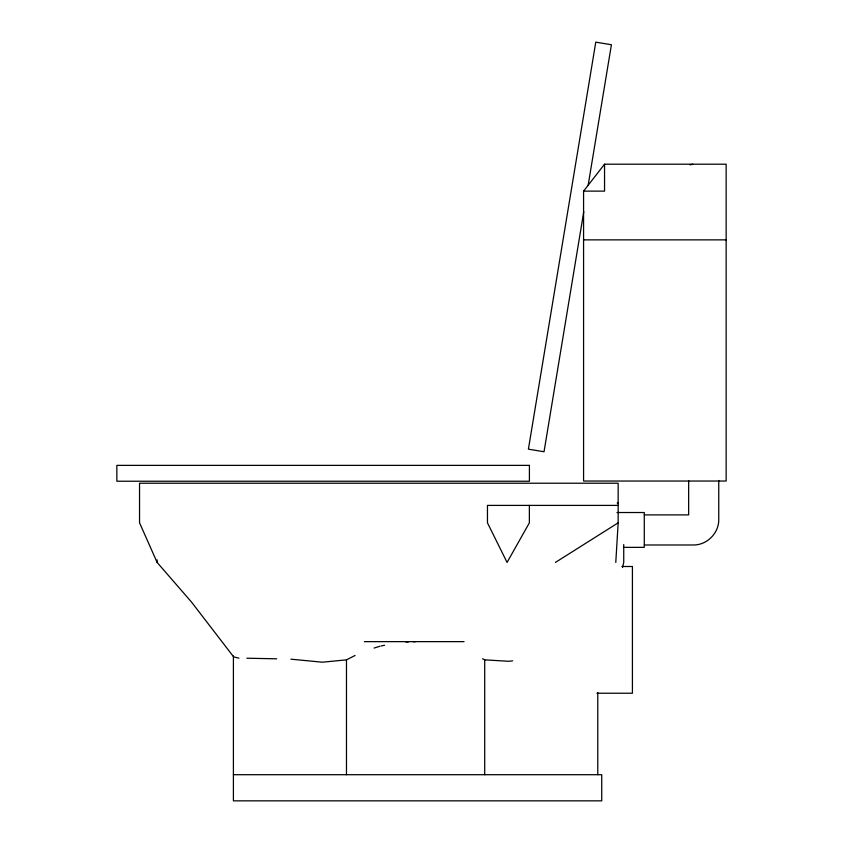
<?xml version="1.0" encoding="UTF-8"?>
<svg xmlns="http://www.w3.org/2000/svg" width="843" height="843" viewBox="0 0 843 843"><rect width="100%" height="100%" fill="white"/><g stroke="black" fill="none" stroke-linecap="round" stroke-linejoin="round"><path stroke-width="1.26" d="M615.78 562.429L618.161 522.829L618.161 483.218L139.548 483.218L139.548 522.829L157.114 562.429L191.487 602.039L233.659 656.897L238.927 658.151M583.778 211.667L544.03 451.753L528.403 449.161L595.78 42.15L611.417 44.742L588.119 185.46M622.513 567.539L623.736 562.429L623.736 544.546M583.577 191.129L604.547 164.195L726.15 164.195L726.15 481.037L583.577 481.037L583.577 191.129L604.547 191.129L604.547 164.195M555.4 562.429L618.161 522.829M290.909 659.173L322.342 662.198L346.473 659.858L355.051 655.475M374.102 648.056L379.845 646.275M690.196 164.88L692.714 164.195M381.025 646.012L384.556 645.243M512.649 660.838L508.772 661.291L484.714 659.858L482.565 658.762M405.968 642.05L408.37 641.945M413.186 641.744L415.588 641.639M583.577 239.865L726.15 239.865M617.224 503.018L618.161 503.018M618.161 505.4L487.465 505.4L487.465 522.829L507.075 562.429L529.372 522.829L529.372 505.4M616.971 512.523L644.294 512.523L644.294 547.36L623.483 547.36M644.294 514.894L688.657 514.894L688.657 480.71M644.294 544.989L693.631 544.989C706.961 545.052 718.816 533.197 718.752 519.868L718.752 480.468M621.913 566.496L632.419 566.496L632.419 693.231L596.949 693.231M364.345 641.639L464.05 641.639M233.406 774.706L601.733 774.706L601.733 800.85L233.406 800.85L233.406 655.991M246.82 658.214L276.704 658.815M597.771 692.514L597.771 774.706M484.714 659.858L484.714 774.706M346.473 659.858L346.473 774.706M157.114 559.878L157.114 562.429M529.404 465.378L116.85 465.378L116.85 481.227L529.404 481.227L529.404 465.378"/></g></svg>
